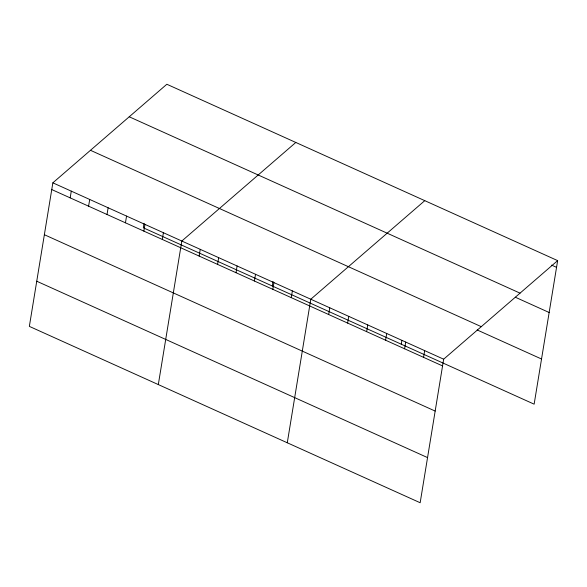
<?xml version="1.0" encoding="UTF-8"?>
<svg xmlns="http://www.w3.org/2000/svg" width="587" height="587" viewBox="0 0 587 587"><rect width="100%" height="100%" fill="white"/><g stroke="black" fill="none" stroke-linecap="round" stroke-linejoin="round"><path stroke-width="0.88" d="M52.859 182.828L29.35 326.379L420.16 502.743L443.662 359.193L557.65 260.621L166.84 84.257L52.859 182.828L443.662 359.193M70.176 197.87L71.284 191.142M88.6 206.184L89.708 199.455M107.025 214.504L108.125 207.769M125.449 222.818L126.55 216.089M144.072 223.295L143.338 227.807L534.141 404.172L557.65 260.621M143.874 231.131L144.974 224.403M162.298 239.445L163.399 232.716M158.314 384.58L181.823 241.03L295.811 142.458M199.147 256.071L200.248 249.343M217.572 264.385L218.672 257.656M235.996 272.698L237.097 265.97M254.42 281.019L255.521 274.283M272.302 286.008L273.043 281.489M272.838 289.332L273.946 282.604M291.262 297.646L292.37 290.917M287.285 442.781L310.787 299.231L424.775 200.659M328.669 314.522L329.769 307.793M347.651 323.092L348.751 316.364M366.633 331.655L367.733 324.927M385.615 340.225L386.716 333.497M401.266 344.209L401.86 340.592M404.597 348.788L405.698 342.06M423.579 357.358L424.68 350.63M551.597 265.111L556.549 267.349M129.228 116.784L520.038 293.148M515.32 297.227L549.153 312.504M90.471 150.301L481.281 326.666M477.165 329.967L541.537 359.017M51.759 189.557L442.561 365.921M44.363 234.712L435.172 411.076M36.746 281.232L427.549 457.596"/></g></svg>
